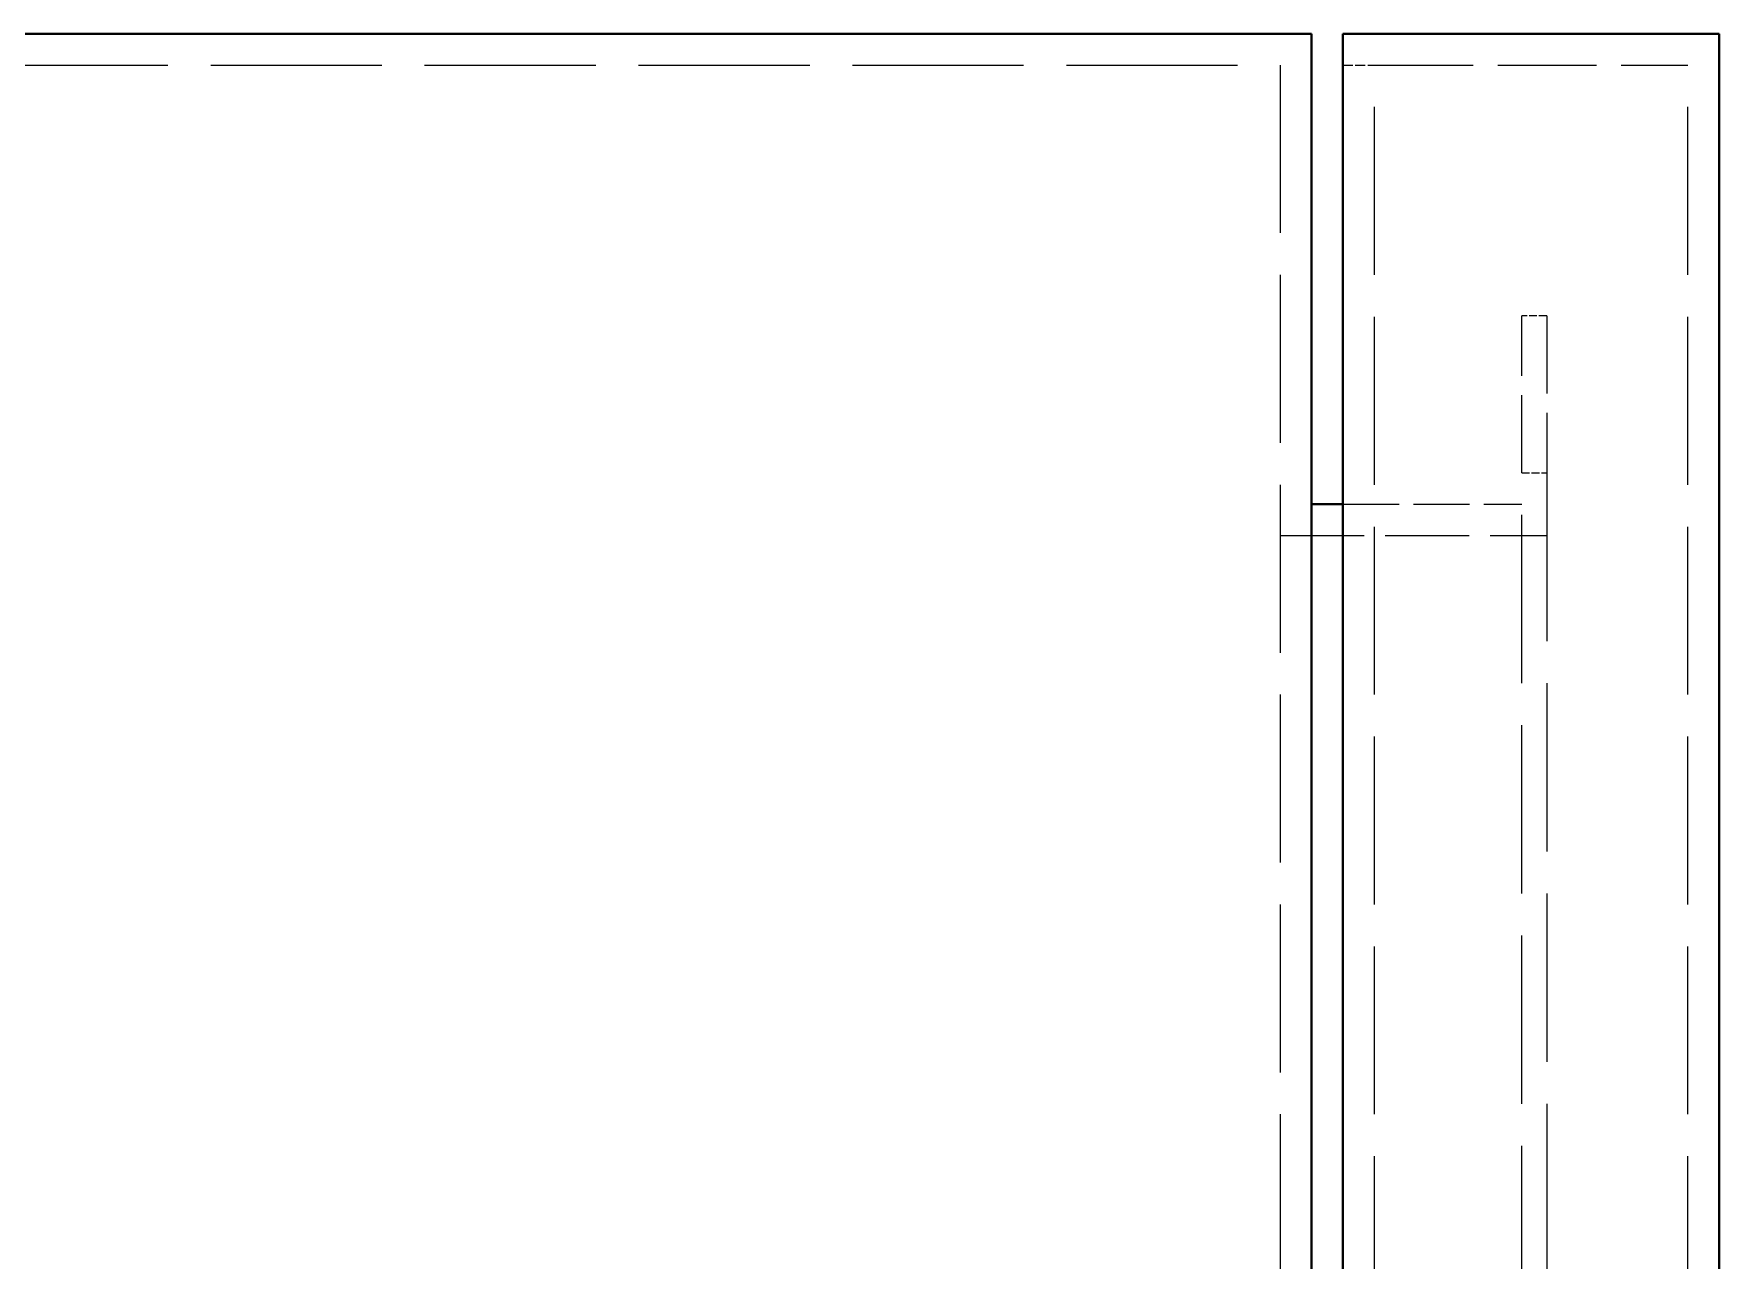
# Model space of a CAD drawing. Header units: millimetres. Extents: x 0 to 2970, y 0 to 2100.
# Drawn here: x 606.3 to 713.8, y 1335 to 1413.3 of the extents above; entities that cross this region are included whole.
import ezdxf

# ---------------------------------------------------------------- set-up
doc = ezdxf.new("R2010")
doc.units = ezdxf.units.MM
doc.header["$LTSCALE"] = 5
doc.linetypes.add('DASHED', pattern=[0.2067, 0.1654, -0.0413])
for name, color, linetype, lineweight in [('가려진 것(ISO)', 2, 'DASHED', 18), ('가려진 좁은 것(ISO)', 2, 'DASHED', 18), ('가시적인 것(ISO)', 3, 'Continuous', 40)]:
    doc.layers.add(name, color=color, linetype=linetype, lineweight=lineweight)

msp = doc.modelspace()

# ---------------------------------------------------------------- linework, layer by layer
at = {"layer": '가려진 것(ISO)', "ltscale": 13.200636}
msp.add_line((494.751, 1411.259), (685.751, 1411.259), dxfattribs=at)
at = {"layer": '가려진 것(ISO)', "ltscale": 12.950765}
for p, q in [((685.751, 1411.259), (685.751, 715.259)), ((691.751, 715.259), (691.751, 1411.259)), ((711.751, 715.259), (711.751, 1411.259))]:
    msp.add_line(p, q, dxfattribs=at)
at = {"layer": '가려진 것(ISO)', "ltscale": 0.761779}
msp.add_line((689.751, 1411.259), (691.751, 1411.259), dxfattribs=at)
at = {"layer": '가려진 것(ISO)', "ltscale": 7.618686}
msp.add_line((691.751, 1411.259), (711.751, 1411.259), dxfattribs=at)
at = {"layer": '가려진 것(ISO)', "ltscale": 0.609403}
msp.add_line((702.751, 1395.259), (701.151, 1395.259), dxfattribs=at)
at = {"layer": '가려진 것(ISO)', "ltscale": 5.983681}
for p, q in [((701.151, 1385.259), (701.151, 1395.259)), ((702.751, 1395.259), (702.751, 1385.259))]:
    msp.add_line(p, q, dxfattribs=at)
at = {"layer": '가려진 것(ISO)', "ltscale": 12.981777}
for p, q in [((701.151, 741.259), (701.151, 1385.259)), ((702.751, 1385.259), (702.751, 741.259))]:
    msp.add_line(p, q, dxfattribs=at)
at = {"layer": '가려진 것(ISO)', "ltscale": 4.342608}
msp.add_line((689.751, 1383.259), (701.151, 1383.259), dxfattribs=at)
at = {"layer": '가려진 것(ISO)', "ltscale": 6.475868}
msp.add_line((685.751, 1381.259), (702.751, 1381.259), dxfattribs=at)
at = {"layer": '가려진 좁은 것(ISO)', "ltscale": 0.609403}
msp.add_line((701.151, 1385.259), (702.751, 1385.259), dxfattribs=at)
at = {"layer": '가시적인 것(ISO)'}
for p, q in [((494.751, 1413.259), (687.751, 1413.259)), ((687.751, 1413.259), (687.751, 1332.259)), ((689.751, 1333.259), (689.751, 1413.259)), ((689.751, 1413.259), (713.751, 1413.259)), ((713.751, 713.259), (713.751, 1413.259)), ((687.751, 1383.259), (689.751, 1383.259))]:
    msp.add_line(p, q, dxfattribs=at)

doc.saveas('drawing.dxf')
